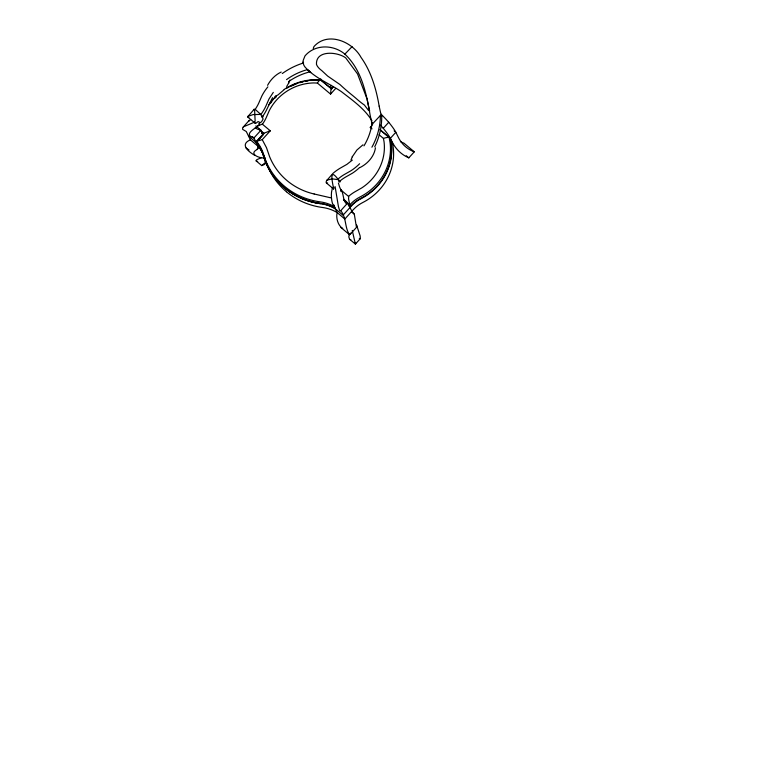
<?xml version="1.0" encoding="UTF-8"?>
<svg xmlns="http://www.w3.org/2000/svg" width="777" height="777" viewBox="0 0 777 777"><rect width="100%" height="100%" fill="white"/><g stroke="black" fill="none" stroke-linecap="round" stroke-linejoin="round"><path stroke-width="1.17" d="M343.453 199.378C349.446 202.457 349.718 209.848 354.312 214.18L356.313 226.457L356.624 227.224L356.575 225.009L360.13 235.878L360.382 238.578L355.39 244.095L349.533 239.131L348.824 236.868L349.291 233.799M256.857 126.369L262.607 123.97A38.85 36.781 -26.4 0 0 266.22 117.648L269.337 110.509A49.038 46.426 -26.4 0 1 313.636 82.935L317.375 83.052L330.555 94.095L331.002 89.102L332.711 87.092M374.728 146.804A70.212 66.472 -26.4 0 0 381.701 115.987C381.186 114.374 381.585 116.22 380.39 115.472L380.303 118.871A70.212 66.472 -26.4 0 1 371.911 147.212M254.098 109.343L247.62 116.88L255.118 123.203M332.245 187.733L332.245 188.092A8.916 5.478 -53.4 0 1 332.09 189.617C330.613 193.755 331.575 202.476 333.08 204.739M333.984 187.218L333.624 189.005L326.525 183.061M355.711 242.978L355.516 243.988M379.05 134.742L383.44 138.423L384.081 141.977A49.038 46.426 -26.4 0 1 361.723 187.937L354.788 191.88A38.85 36.781 -26.4 0 0 348.776 196.192L348.543 198.805L350.242 207.255L342.987 215.229L335.295 208.79A39.792 37.665 -26.4 0 0 320.629 203.7A73.766 69.833 -26.4 0 1 284.615 187.995A73.776 69.843 -26.4 0 1 263.452 155.779A39.792 37.665 -26.4 0 0 256.216 142.512L256.274 141.618L263.84 133.246L270.25 130.789L262.412 124.223M372.134 122.591L371.474 126.641A61.16 57.896 -26.4 0 1 363.976 145.862M359.858 167.618C367.57 163.83 374.213 156.517 375.446 147.815M264.889 157.916C259.887 158.605 248.077 154.04 257.187 149.456L258.081 146.29L253.943 137.947L252.234 136.519M248.543 121.465L250.67 119.493M313.228 48.427L313.966 46.571C327.651 31.119 352.486 41.579 361.033 57.401C371.212 71.63 376.253 89.054 379.166 106.167M286.674 86.509L288.782 82.877M288.636 83.226L289.908 80.05M352.292 156.789L356.934 149.99L362.966 144.813M350.981 160.052L352.428 156.439M350.796 233.129L349.456 234.644C344.561 227.583 346.62 217.511 340.724 210.684L347.727 202.962L346.6 204.011C342.521 200.369 344.085 193.172 340.452 188.879A8.916 4.021 49 0 1 339.802 187.432L339.666 187.082A9.033 3.671 47.9 0 1 339.335 186.111L338.413 183.003M352.321 160.101L346.911 164.355L340.316 168.104A46.834 44.338 -26.4 0 0 333.061 173.3L326.544 180.74A6.303 1.875 -50 0 0 327.632 182.935M272.523 97.679L267.278 108.382A46.834 44.338 -26.4 0 1 262.917 116.006L261.839 116.822M267.57 85.324C270.629 79.662 275.33 74.777 281.206 72.047M340.724 210.684L339.675 210.713L338.422 206.517L335.12 186.635M273.29 92.376L268.968 99.029L266.006 105.827A46.834 44.338 -26.4 0 1 261.645 113.442L260.761 114.423L253.176 114.569L247.63 116.472M249.242 120.377L242.638 127.719L242.638 129.38L246.26 131.507L250.398 139.841L258.081 146.29A39.792 37.665 -26.4 0 1 263.966 155.74M350.213 207.226L351.078 206.264A32.925 31.167 -26.4 0 1 360.975 198.669M258.634 139.841L263.199 134.771L260.946 130.225L255.818 125.932M262.325 139.559L270.26 130.798L269.114 131.06M257.187 149.456L259.528 146.872M284.178 89.442A54.293 51.399 -26.4 0 1 314.636 79.72L320.445 79.914A11.451 2.768 -69.4 0 1 321.163 80.177L331.507 88.85L333.071 87.121M265.87 162.879L264.442 164.452L261.742 165.608L255.963 160.713L256.769 159.712L261.548 157.614M330.555 94.095L335.674 88.452M372.028 128.856L370.27 127.379L371.727 125.767M388.733 122.28A65.491 8.081 42.2 0 1 395.843 132.284L397.863 136.354A312.451 93.026 -50 0 0 414.277 151.826L408.809 157.857A364.17 108.43 -50 0 1 392.395 142.385L390.345 138.287A65.491 8.081 42.2 0 0 383.265 128.322L388.733 122.28A34.683 4.274 42.2 0 0 381.624 114.714M361.004 198.698A54.973 52.049 -26.4 0 0 390.375 138.316L395.843 132.284L394.124 130.837M349.932 234.596L356.701 227.127M380.39 115.472L372.212 124.223L372.028 123.232L372.591 124.65M303.049 62.063A50.612 17.686 5.6 0 1 303.516 59.567L305.002 55.905C314.996 44.056 333.488 44.474 344.871 54.128L352.049 46.659M266.356 161.645L261.742 165.608M284.139 89.685L278.098 94.852L275.009 96.494M338.791 180.818L338.18 178.904A38.85 36.781 -26.4 0 1 344.192 174.592L351.126 170.649A49.038 46.426 -26.4 0 0 359.615 163.724M339.219 181.672L339.442 181.459A38.85 36.781 -26.4 0 1 345.464 177.146L352.399 173.203A49.038 46.426 -26.4 0 0 359.314 167.803M243.366 126.855L254.448 122.183M259.052 123.553L261.587 121.727L262.985 119.318A26.117 7.78 -2.8 0 0 262.072 117.055L260.761 114.423L255.177 109.334A38.85 36.781 -26.4 0 0 258.79 103.011L261.907 95.872A49.038 46.426 -26.4 0 1 267.88 86.839M250.398 139.841C239.627 144.318 248.116 151.554 255.031 155.507M326.816 180.186L332.148 178.865L338.519 179.691A6.303 0.777 42.2 0 1 339.617 181.886L339.093 181.614M360.198 238.801L359.295 238.403M350.796 239.617L349.903 239.501M342.735 228.438C337.898 225.689 335.781 217.696 337.179 212.577L333.488 205.147M370.27 127.379L371.571 127.438M369.726 110.849L368.337 110.149L364.345 104.982A58.741 10.052 51.1 0 1 355.711 98.077L352.729 95.581A58.741 14.617 36.5 0 1 339.957 84.538L327.69 76.088L321.707 70.552A46.911 16.385 5.6 0 1 316.472 64.326C315.705 49.845 337.48 51.69 345.716 57.877L357.546 73.951L367.065 99.029M314.141 193.988L330.681 197.805M257.653 161.499L256.264 161.014M248.018 117.259L248.805 117.57M249.019 150.019L246.066 147.999M381.701 115.987L381.284 115.132M414.277 151.826L403.953 143.172A312.451 93.026 -50 0 1 400.398 141.569M380.021 129.633L390.375 138.316M320.445 79.914L331.507 88.85M380.254 130.041L389.141 137.49A11.451 3.681 -30.1 0 1 390.19 138.034A54.934 52.001 -26.4 0 1 360.829 198.358A32.955 31.197 -26.4 0 0 350.903 205.944L350.087 206.896L348.387 205.468M286.538 79.613A61.16 57.896 -26.4 0 1 304.467 70.484L307.896 69.483L307.682 70.474L309.343 70.901L310.751 72.64M406.225 155.701L408.809 157.857M337.946 179.118C328.098 166.093 333.1 184.712 333.624 189.005M340.705 189.841L340.831 191.171L340.695 189.831L348.543 196.406M258.741 128.963L263.84 133.246L263.461 134.518L261.907 133.217M343.638 200.116L346.192 202.263M347.892 203.681L349.592 205.109L349.98 204.652A33.576 31.779 -26.4 0 1 360.081 196.931A54.293 51.399 -26.4 0 0 390.132 142.997L389.141 137.49A11.946 3.846 -30.1 0 0 383.44 138.432M261.655 132.78L263.364 134.207L256.119 142.21A39.773 37.655 -26.4 0 1 263.354 155.478A73.728 69.794 -26.4 0 0 284.469 187.645A73.728 69.794 -26.4 0 0 320.512 203.38A39.773 37.655 -26.4 0 1 335.169 208.459L335.324 208.819M351.748 212.024L354.312 214.18M248.514 136.053L256.196 142.492M340.889 227.467L349.456 234.644M371.998 120.872C364.539 108.576 352.515 100.301 341.307 91.579C329.312 83.508 315.044 78.059 305.244 67.298A50.612 17.686 5.6 0 1 303.642 64.685L303.059 62.111M355.39 244.095L352.263 230.487M344.871 54.128C361.82 70.027 366.375 93.629 370.202 115.501A50.612 0.67 79.3 0 0 370.94 118.959L371.523 121.581A50.612 0.67 79.3 0 0 371.921 123.184L372.387 124.864L372.348 123.154M255.312 127.554L257.138 129.031L260.946 130.225L253.943 137.947C243.929 134.8 252.807 129.953 256.973 126.661A8.916 0.515 -47.4 0 1 257.896 125.777C260.8 124.067 259.499 119.036 256.216 123.077A6.303 1.875 -50 0 1 255.128 120.882L254.574 109.324A6.303 0.777 42.2 0 0 254.477 110.12M313.209 80.332A54.973 52.049 -26.4 0 1 321.328 80.449L321.163 80.177A54.934 52.001 -26.4 0 0 308.993 80.449M335.169 208.459L334.605 206.779L332.342 205.546A40.433 38.267 -26.4 0 0 320.211 201.874A73.135 69.231 -26.4 0 1 263.539 154.37M334.178 205.167L334.401 206.012M368.084 103.914L369.056 108.401A46.911 0.622 79.3 0 0 369.415 109.916M367.259 99.98L367.861 102.865M381.313 114.229L381.352 115.53L380.885 113.85A50.379 0.66 79.3 0 1 379.166 106.167M288.675 81.556A61.16 57.896 -26.4 0 1 309.819 71.863M282.284 73.524A70.212 66.472 -26.4 0 1 303.564 62.937M264.345 156.682A39.792 37.665 -26.4 0 1 265.336 159.567M268.628 105.08A54.293 51.399 -26.4 0 1 276.321 95.814M269.677 103.972A54.934 52.001 -26.4 0 1 276.311 96.261M286.859 88.16A54.934 52.001 -26.4 0 1 296.105 83.693M297.067 83.343A54.934 52.001 -26.4 0 1 302.962 81.575M304.963 81.129A54.934 52.001 -26.4 0 1 307.983 80.594M320.629 203.691A73.766 69.833 -26.4 0 1 263.461 155.788M270.386 103.428A54.973 52.049 -26.4 0 1 271.629 101.816M274.99 97.989A54.973 52.049 -26.4 0 1 276.437 96.533M291.521 85.994A54.973 52.049 -26.4 0 1 296.241 83.965M300.136 82.644A54.973 52.049 -26.4 0 1 303.108 81.838M306.109 81.196A54.973 52.049 -26.4 0 1 308.129 80.857M317.375 83.061A11.946 2.885 -69.4 0 1 320.454 79.905M263.539 154.37A40.433 38.267 -26.4 0 0 258.1 143.318L256.527 141.327L262.238 139.656L266.501 147.708L269.6 156.663A67.871 64.258 -26.4 0 0 314.141 193.988M263.18 115.715A33.576 31.779 -26.4 0 1 262.393 117.618M286.46 191.754A73.766 69.833 -26.4 0 0 322.504 207.488A39.792 37.665 -26.4 0 1 337.179 212.577L344.862 219.027L352.933 210.033A32.925 31.167 -26.4 0 1 362.859 202.467A54.973 52.049 -26.4 0 0 392.23 142.084M286.46 191.754A73.776 69.843 -26.4 0 1 265.647 160.606M380.371 125.116A34.683 4.274 42.2 0 1 383.265 128.322M321.338 80.449A65.491 8.081 42.2 0 1 320.755 78.924M331.662 89.112A51.263 6.323 42.2 0 1 331.255 85.363"/></g></svg>
